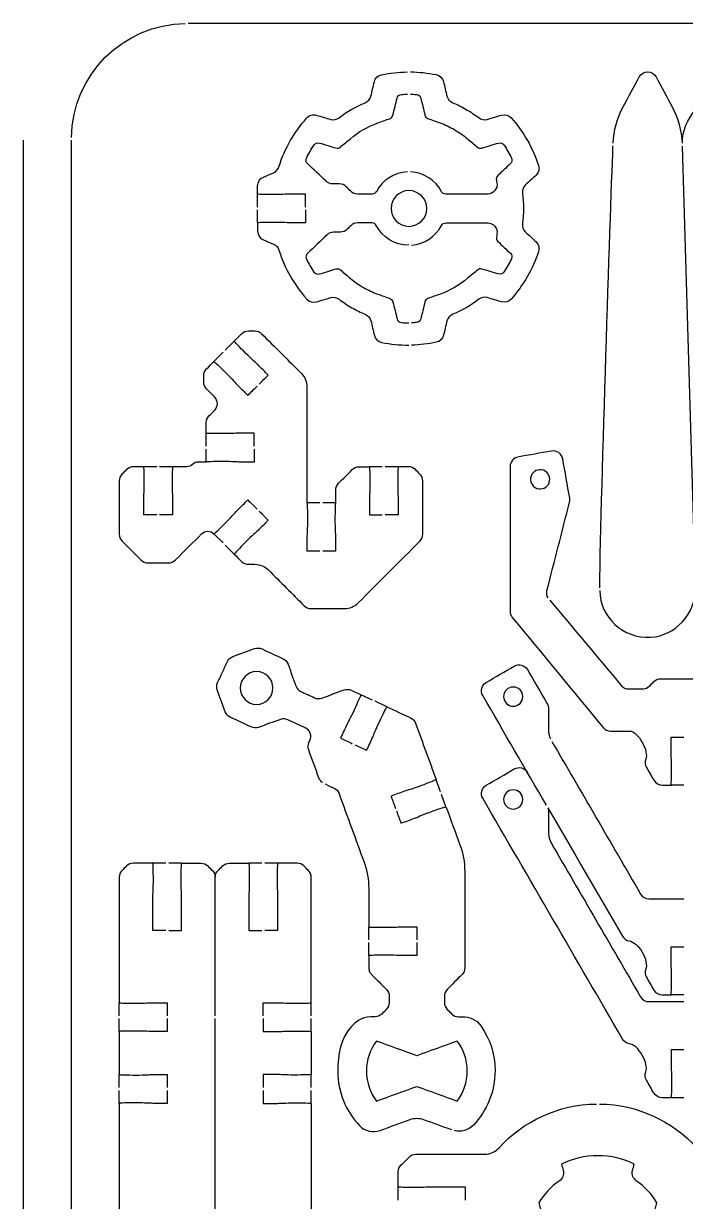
# Model space of a CAD drawing. Extents: x 0 to 410, y 0 to 455.
# Drawn here: x 270 to 339, y 102.3 to 225 of the extents above; entities that cross this region are included whole.
import ezdxf

# ---------------------------------------------------------------- set-up
doc = ezdxf.new("R2010")
doc.units = 0
doc.header["$MEASUREMENT"] = 0
doc.layers.add('DEFAULT', color=18, linetype='CONTINUOUS')

msp = doc.modelspace()

# ---------------------------------------------------------------- linework, layer by layer
at = {"layer": 'DEFAULT', "color": 1}
for points in [[(392.9, 225), (287.2, 225)], [(270.05, 17.15), (270.05, 212.85)], [(275.05, 17.15), (275.05, 212.85)], [(340.05, 166.45), (338.67, 212.24)], [(294.43, 205.89), (294.43, 207.24)], [(294.43, 204.24), (294.43, 205.59)], [(292, 191.93), (291.04, 190.97)], [(290.83, 190.76), (289.88, 189.81), (289.88, 189.81)], [(289.07, 180.99), (289.07, 182.34)], [(289.07, 179.34), (289.07, 180.68)], [(283.92, 178.84), (282.57, 178.84)], [(285.57, 178.84), (284.22, 178.84)], [(307.42, 178.84), (306.07, 178.84)], [(309.07, 178.84), (307.72, 178.84)], [(300.92, 175.07), (299.57, 175.07)], [(302.57, 175.07), (301.22, 175.07)], [(290.83, 170.91), (289.88, 171.86)], [(292, 169.74), (291.05, 170.69)], [(306.4, 154.53), (305.18, 155.1)], [(307.9, 153.84), (306.68, 154.41)], [(313.49, 144.98), (313.03, 146.25)], [(338.84, 145.69), (337.49, 145.69)], [(314.05, 143.43), (313.59, 144.7)], [(284.87, 137.55), (283.52, 137.55)], [(286.51, 137.55), (285.17, 137.55)], [(294.87, 137.55), (293.51, 137.55)], [(296.52, 137.55), (295.17, 137.55)], [(306, 129.58), (306, 130.92)], [(306, 127.93), (306, 129.28)], [(280.01, 121.67), (280.01, 123.02)], [(300.02, 121.67), (300.02, 123.02)], [(338.84, 123.84), (337.49, 123.84)], [(280.01, 120.02), (280.01, 121.37)], [(300.02, 120.02), (300.02, 121.37)], [(280.01, 114.19), (280.01, 115.54)], [(300.02, 114.19), (300.02, 115.54)], [(280.01, 112.54), (280.01, 113.89)], [(300.02, 112.54), (300.02, 113.89)], [(338.84, 113.13), (337.49, 113.13)], [(309.08, 102.47), (309.08, 103.82)]]:
    msp.add_lwpolyline(points, dxfattribs=at)
for points in [[(275.05, 213.15), (275.13, 219.66), (280.39, 224.92), (286.9, 225)], [(330.06, 166.24), (330.22, 177.26), (331.16, 204.29), (331.44, 212.25)]]:
    msp.add_open_spline(points, degree=3, dxfattribs=at)
for points, knots in [([(299.43, 205.89), (299.43, 206.34), (299.43, 206.79), (299.43, 207.24), (298.93, 207.24), (298.43, 207.24), (297.93, 207.24), (297.64, 207.24), (297.14, 207.19), (296.18, 207.19), (295.21, 207.19), (294.43, 207.21), (294.43, 207.24), (294.43, 207.52), (294.43, 207.81), (294.43, 208.09), (294.43, 208.49), (294.66, 208.85), (295.03, 209.01), (295.39, 209.16), (295.74, 209.31), (296.09, 209.47), (296.36, 209.58), (296.56, 209.81), (296.65, 210.09), (296.95, 211.03), (297.36, 211.96), (297.87, 212.85), (298.35, 213.68), (298.91, 214.45), (299.53, 215.15), (299.79, 215.45), (300.19, 215.57), (300.57, 215.46), (301.06, 215.31), (301.55, 215.16), (302.04, 215.02), (302.34, 214.93), (302.67, 215), (302.92, 215.19), (303.76, 215.84), (304.67, 216.36), (305.64, 216.76), (305.93, 216.88), (306.15, 217.13), (306.23, 217.44), (306.35, 217.94), (306.47, 218.44), (306.59, 218.94), (306.67, 219.32), (306.97, 219.6), (307.35, 219.67), (308.23, 219.85), (309.14, 219.95), (310.04, 219.96)], [0, 0, 0, 0, 3.83, 3.83, 3.83, 8.08, 8.08, 8.08, 9.08, 9.08, 9.08, 10.08, 10.08, 10.08, 12.5, 12.5, 12.5, 13.5, 13.5, 13.5, 16.778735, 16.778735, 16.778735, 17.778735, 17.778735, 17.778735, 18.778735, 18.778735, 18.778735, 19.778735, 19.778735, 19.778735, 20.778735, 20.778735, 20.778735, 25.11961, 25.11961, 25.11961, 26.11961, 26.11961, 26.11961, 27.11961, 27.11961, 27.11961, 28.11961, 28.11961, 28.11961, 32.487974, 32.487974, 32.487974, 33.487974, 33.487974, 33.487974, 34.487974, 34.487974, 34.487974, 34.487974]), ([(310.34, 219.96), (311.23, 219.96), (312.13, 219.86), (313.03, 219.68), (313.4, 219.6), (313.7, 219.32), (313.79, 218.95), (313.91, 218.45), (314.03, 217.94), (314.15, 217.44), (314.22, 217.13), (314.45, 216.88), (314.75, 216.76), (315.22, 216.56), (315.7, 216.33), (316.16, 216.06), (316.61, 215.8), (317.05, 215.51), (317.46, 215.2), (317.71, 215), (318.04, 214.93), (318.35, 215.02), (318.84, 215.17), (319.34, 215.32), (319.83, 215.47), (320.2, 215.58), (320.6, 215.46), (320.85, 215.17), (322.13, 213.72), (323.09, 212.04), (323.68, 210.25), (323.81, 209.89), (323.71, 209.48), (323.43, 209.22), (323.06, 208.87), (322.68, 208.51), (322.31, 208.16), (322.08, 207.94), (321.97, 207.62), (322.02, 207.3), (322.16, 206.27), (322.16, 205.21), (322.02, 204.17), (321.98, 203.85), (322.08, 203.53), (322.31, 203.31), (322.69, 202.96), (323.06, 202.61), (323.43, 202.25), (323.71, 201.99), (323.81, 201.59), (323.68, 201.23), (323.39, 200.34), (323, 199.46), (322.51, 198.63), (322.02, 197.79), (321.47, 197.01), (320.84, 196.31), (320.59, 196.02), (320.2, 195.9), (319.83, 196.01), (319.34, 196.16), (318.84, 196.31), (318.35, 196.46), (318.04, 196.55), (317.72, 196.48), (317.46, 196.28), (316.63, 195.64), (315.71, 195.11), (314.75, 194.72), (314.45, 194.6), (314.23, 194.35), (314.15, 194.04), (314.03, 193.54), (313.91, 193.03), (313.79, 192.53), (313.7, 192.16), (313.4, 191.88), (313.03, 191.8), (312.19, 191.63), (311.33, 191.53), (310.47, 191.51)], [0, 0, 0, 0, 1, 1, 1, 2, 2, 2, 6.387824, 6.387824, 6.387824, 7.387824, 7.387824, 7.387824, 8.387824, 8.387824, 8.387824, 9.387824, 9.387824, 9.387824, 10.387824, 10.387824, 10.387824, 14.78521, 14.78521, 14.78521, 15.78521, 15.78521, 15.78521, 16.78521, 16.78521, 16.78521, 17.78521, 17.78521, 17.78521, 22.171119, 22.171119, 22.171119, 23.171119, 23.171119, 23.171119, 24.171119, 24.171119, 24.171119, 25.171119, 25.171119, 25.171119, 29.54976, 29.54976, 29.54976, 30.54976, 30.54976, 30.54976, 31.54976, 31.54976, 31.54976, 32.54976, 32.54976, 32.54976, 33.54976, 33.54976, 33.54976, 37.944268, 37.944268, 37.944268, 38.944268, 38.944268, 38.944268, 39.944268, 39.944268, 39.944268, 40.944268, 40.944268, 40.944268, 45.35386, 45.35386, 45.35386, 46.35386, 46.35386, 46.35386, 47.35386, 47.35386, 47.35386, 47.35386]), ([(331.45, 212.55), (331.52, 213.87), (331.88, 215.15), (332.5, 216.32), (333.06, 217.36), (333.62, 218.4), (334.17, 219.44), (334.55, 220.14), (335.56, 220.14), (335.94, 219.44), (336.49, 218.4), (337.05, 217.36), (337.6, 216.32), (338.23, 215.15), (338.59, 213.87), (338.66, 212.54)], [0, 0, 0, 0, 1, 1, 1, 11.017075, 11.017075, 11.017075, 12.017075, 12.017075, 12.017075, 22.034151, 22.034151, 22.034151, 23.034151, 23.034151, 23.034151, 23.034151]), ([(310.04, 209.55), (308.62, 209.5), (307.41, 208.68), (306.8, 207.49), (306.71, 207.34), (306.54, 207.24), (306.36, 207.24), (305.85, 207.24), (305.35, 207.24), (304.84, 207.24), (304.57, 207.24), (304.32, 207.35), (304.13, 207.53), (303.98, 207.69), (303.82, 207.85), (303.66, 208.01), (303.47, 208.19), (303.22, 208.3), (302.95, 208.3), (302.72, 208.3), (302.48, 208.3), (302.25, 208.3), (301.99, 208.3), (301.74, 208.4), (301.56, 208.57), (300.91, 209.19), (300.27, 209.8), (299.62, 210.41), (299.47, 210.56), (299.42, 210.8), (299.52, 210.99), (299.63, 211.23), (299.76, 211.46), (299.89, 211.69), (300.02, 211.92), (300.16, 212.14), (300.31, 212.36), (300.43, 212.54), (300.65, 212.62), (300.87, 212.56), (301.44, 212.38), (302.01, 212.21), (302.59, 212.04), (302.75, 211.99), (302.93, 212.03), (303.05, 212.14), (303.4, 212.43), (303.75, 212.72), (304.09, 213.01), (304.94, 213.72), (305.9, 214.27), (306.94, 214.65), (307.37, 214.81), (307.79, 214.96), (308.22, 215.11), (308.38, 215.17), (308.49, 215.3), (308.53, 215.47), (308.67, 216.06), (308.81, 216.64), (308.95, 217.23), (309, 217.44), (309.18, 217.59), (309.4, 217.61), (309.61, 217.63), (309.83, 217.64), (310.04, 217.64)], [0, 0, 0, 0, 1, 1, 1, 2, 2, 2, 6.31, 6.31, 6.31, 7.31, 7.31, 7.31, 9.205046, 9.205046, 9.205046, 10.205046, 10.205046, 10.205046, 12.195046, 12.195046, 12.195046, 13.195046, 13.195046, 13.195046, 20.770936, 20.770936, 20.770936, 21.770936, 21.770936, 21.770936, 22.770936, 22.770936, 22.770936, 23.770936, 23.770936, 23.770936, 24.770936, 24.770936, 24.770936, 29.864657, 29.864657, 29.864657, 30.864657, 30.864657, 30.864657, 34.704514, 34.704514, 34.704514, 35.704514, 35.704514, 35.704514, 39.554254, 39.554254, 39.554254, 40.554254, 40.554254, 40.554254, 45.674459, 45.674459, 45.674459, 46.674459, 46.674459, 46.674459, 47.674459, 47.674459, 47.674459, 47.674459]), ([(310.34, 217.64), (310.56, 217.64), (310.77, 217.63), (310.98, 217.62), (311.2, 217.6), (311.38, 217.44), (311.43, 217.23), (311.57, 216.64), (311.71, 216.05), (311.85, 215.47), (311.89, 215.3), (312.01, 215.17), (312.17, 215.11), (312.59, 214.96), (313.02, 214.8), (313.45, 214.65), (313.95, 214.47), (314.45, 214.24), (314.94, 213.95), (315.42, 213.67), (315.87, 213.36), (316.28, 213.01), (316.63, 212.72), (316.97, 212.43), (317.32, 212.13), (317.45, 212.02), (317.62, 211.99), (317.79, 212.03), (318.37, 212.21), (318.95, 212.38), (319.53, 212.56), (319.74, 212.62), (319.96, 212.54), (320.09, 212.36), (320.38, 211.92), (320.64, 211.46), (320.88, 210.99), (320.97, 210.79), (320.92, 210.56), (320.77, 210.41), (320.33, 209.99), (319.89, 209.58), (319.45, 209.17), (319.33, 209.05), (319.27, 208.88), (319.3, 208.71), (319.32, 208.62), (319.33, 208.52), (319.35, 208.42), (319.46, 207.8), (318.99, 207.24), (318.37, 207.24), (316.92, 207.24), (315.47, 207.24), (314.02, 207.24), (313.84, 207.24), (313.67, 207.34), (313.59, 207.49), (312.97, 208.68), (311.75, 209.5), (310.34, 209.55)], [0, 0, 0, 0, 1, 1, 1, 2, 2, 2, 7.127621, 7.127621, 7.127621, 8.127621, 8.127621, 8.127621, 11.986766, 11.986766, 11.986766, 12.986766, 12.986766, 12.986766, 13.986766, 13.986766, 13.986766, 17.853613, 17.853613, 17.853613, 18.853613, 18.853613, 18.853613, 24.01055, 24.01055, 24.01055, 25.01055, 25.01055, 25.01055, 26.01055, 26.01055, 26.01055, 27.01055, 27.01055, 27.01055, 32.146501, 32.146501, 32.146501, 33.146501, 33.146501, 33.146501, 33.999789, 33.999789, 33.999789, 34.999789, 34.999789, 34.999789, 47.319789, 47.319789, 47.319789, 48.319789, 48.319789, 48.319789, 49.319789, 49.319789, 49.319789, 49.319789]), ([(338.67, 212.54), (338.7, 215.18), (340.72, 217.44), (343.37, 217.59), (346.21, 217.76), (348.61, 215.54), (348.65, 212.75)], [0, 0, 0, 0, 1, 1, 1, 2, 2, 2, 2]), ([(308.33, 205.74), (308.33, 206.77), (309.16, 207.6), (310.19, 207.6), (311.22, 207.6), (312.06, 206.77), (312.06, 205.74), (312.06, 204.71), (311.22, 203.88), (310.19, 203.88), (309.16, 203.88), (308.33, 204.71), (308.33, 205.74)], [1, 1, 1, 1, 2, 2, 2, 3, 3, 3, 4, 4, 4, 5, 5, 5, 5]), ([(299.43, 205.59), (299.43, 205.14), (299.43, 204.69), (299.43, 204.24), (298.93, 204.24), (298.43, 204.24), (297.93, 204.24), (297.64, 204.24), (297.14, 204.29), (296.18, 204.29), (295.21, 204.29), (294.43, 204.27), (294.43, 204.24), (294.43, 203.96), (294.43, 203.67), (294.43, 203.39), (294.43, 202.99), (294.66, 202.63), (295.03, 202.47), (295.37, 202.33), (295.78, 202.15), (296.09, 202.02), (296.36, 201.91), (296.56, 201.68), (296.65, 201.4), (297.24, 199.54), (298.21, 197.81), (299.54, 196.31), (299.79, 196.03), (300.18, 195.91), (300.55, 196.01), (301.05, 196.16), (301.54, 196.31), (302.04, 196.46), (302.34, 196.55), (302.67, 196.48), (302.92, 196.28), (303.34, 195.97), (303.77, 195.68), (304.23, 195.41), (304.69, 195.15), (305.16, 194.91), (305.64, 194.72), (305.93, 194.6), (306.15, 194.35), (306.23, 194.04), (306.35, 193.53), (306.47, 193.03), (306.59, 192.52), (306.67, 192.15), (306.98, 191.87), (307.35, 191.79), (308.29, 191.6), (309.23, 191.51), (310.17, 191.51)], [0, 0, 0, 0, 3.82, 3.82, 3.82, 8.07, 8.07, 8.07, 9.07, 9.07, 9.07, 10.07, 10.07, 10.07, 12.47, 12.47, 12.47, 13.47, 13.47, 13.47, 14.47, 14.47, 14.47, 15.47, 15.47, 15.47, 16.47, 16.47, 16.47, 17.47, 17.47, 17.47, 21.864508, 21.864508, 21.864508, 22.864508, 22.864508, 22.864508, 23.864508, 23.864508, 23.864508, 24.864508, 24.864508, 24.864508, 25.864508, 25.864508, 25.864508, 30.271797, 30.271797, 30.271797, 31.271797, 31.271797, 31.271797, 32.271797, 32.271797, 32.271797, 32.271797]), ([(310.17, 201.91), (308.7, 201.92), (307.43, 202.76), (306.79, 203.98), (306.71, 204.14), (306.54, 204.24), (306.36, 204.24), (305.85, 204.24), (305.34, 204.24), (304.84, 204.24), (304.57, 204.24), (304.32, 204.13), (304.13, 203.94), (304.01, 203.82), (303.88, 203.7), (303.76, 203.57), (303.57, 203.38), (303.32, 203.28), (303.05, 203.28), (302.82, 203.28), (302.58, 203.28), (302.35, 203.27), (302.09, 203.27), (301.84, 203.18), (301.66, 203), (300.98, 202.36), (300.3, 201.71), (299.62, 201.06), (299.46, 200.91), (299.42, 200.68), (299.51, 200.48), (299.74, 200.01), (300.01, 199.55), (300.3, 199.12), (300.42, 198.94), (300.65, 198.86), (300.86, 198.92), (301.44, 199.09), (302.02, 199.26), (302.6, 199.44), (302.76, 199.49), (302.93, 199.45), (303.06, 199.34), (303.41, 199.05), (303.75, 198.75), (304.1, 198.46), (304.5, 198.12), (304.95, 197.81), (305.45, 197.52), (305.95, 197.23), (306.45, 197), (306.93, 196.83), (307.36, 196.67), (307.79, 196.52), (308.21, 196.37), (308.37, 196.31), (308.49, 196.18), (308.53, 196.01), (308.67, 195.42), (308.81, 194.84), (308.95, 194.25), (309, 194.03), (309.19, 193.87), (309.4, 193.86), (309.66, 193.84), (309.91, 193.83), (310.17, 193.83)], [0, 0, 0, 0, 1, 1, 1, 2, 2, 2, 6.3, 6.3, 6.3, 7.3, 7.3, 7.3, 8.806154, 8.806154, 8.806154, 9.806154, 9.806154, 9.806154, 11.806179, 11.806179, 11.806179, 12.806179, 12.806179, 12.806179, 20.7848, 20.7848, 20.7848, 21.7848, 21.7848, 21.7848, 22.7848, 22.7848, 22.7848, 23.7848, 23.7848, 23.7848, 28.916857, 28.916857, 28.916857, 29.916857, 29.916857, 29.916857, 33.783703, 33.783703, 33.783703, 34.783703, 34.783703, 34.783703, 35.783703, 35.783703, 35.783703, 39.648881, 39.648881, 39.648881, 40.648881, 40.648881, 40.648881, 45.78854, 45.78854, 45.78854, 46.78854, 46.78854, 46.78854, 47.78854, 47.78854, 47.78854, 47.78854]), ([(310.47, 201.92), (311.83, 202.02), (312.99, 202.83), (313.59, 203.98), (313.67, 204.14), (313.85, 204.24), (314.03, 204.24), (315.48, 204.24), (316.92, 204.24), (318.37, 204.24), (319, 204.24), (319.47, 203.68), (319.36, 203.06), (319.34, 202.95), (319.32, 202.84), (319.31, 202.76), (319.28, 202.59), (319.33, 202.42), (319.45, 202.31), (319.89, 201.89), (320.33, 201.48), (320.77, 201.07), (320.92, 200.92), (320.97, 200.68), (320.87, 200.49), (320.76, 200.25), (320.63, 200.02), (320.5, 199.79), (320.36, 199.56), (320.23, 199.33), (320.08, 199.11), (319.96, 198.93), (319.73, 198.85), (319.52, 198.92), (318.95, 199.09), (318.37, 199.26), (317.8, 199.43), (317.64, 199.48), (317.46, 199.44), (317.33, 199.33), (316.99, 199.05), (316.65, 198.76), (316.3, 198.47), (315.45, 197.76), (314.48, 197.2), (313.43, 196.82), (313.01, 196.67), (312.59, 196.52), (312.17, 196.36), (312.01, 196.31), (311.89, 196.17), (311.85, 196.01), (311.71, 195.42), (311.57, 194.84), (311.43, 194.25), (311.38, 194.04), (311.2, 193.88), (310.98, 193.86), (310.81, 193.85), (310.64, 193.84), (310.47, 193.84)], [0, 0, 0, 0, 1, 1, 1, 2, 2, 2, 14.33, 14.33, 14.33, 15.33, 15.33, 15.33, 16.33, 16.33, 16.33, 17.33, 17.33, 17.33, 22.451406, 22.451406, 22.451406, 23.451406, 23.451406, 23.451406, 24.451406, 24.451406, 24.451406, 25.451406, 25.451406, 25.451406, 26.451406, 26.451406, 26.451406, 31.551857, 31.551857, 31.551857, 32.551857, 32.551857, 32.551857, 36.371203, 36.371203, 36.371203, 37.371203, 37.371203, 37.371203, 41.18933, 41.18933, 41.18933, 42.18933, 42.18933, 42.18933, 47.326684, 47.326684, 47.326684, 48.326684, 48.326684, 48.326684, 49.326684, 49.326684, 49.326684, 49.326684]), ([(294.58, 187.44), (294.9, 187.76), (295.22, 188.07), (295.53, 188.39), (295.18, 188.75), (294.83, 189.1), (294.47, 189.45), (294.27, 189.66), (293.88, 189.97), (293.2, 190.65), (292.53, 191.33), (292, 191.89), (292, 191.93), (292.25, 192.18), (292.51, 192.44), (292.76, 192.69), (292.95, 192.88), (293.21, 192.99), (293.47, 192.99), (293.69, 192.99), (293.92, 192.99), (294.14, 192.99), (294.41, 192.99), (294.66, 192.88), (294.85, 192.69), (296.23, 191.31), (297.61, 189.94), (298.99, 188.56), (299.36, 188.18), (299.57, 187.68), (299.57, 187.14), (299.57, 183.12), (299.57, 179.1), (299.57, 175.07), (299.6, 175.07), (299.62, 174.29), (299.62, 173.32), (299.62, 172.36), (299.57, 171.86), (299.57, 171.57), (299.57, 171.07), (299.57, 170.57), (299.57, 170.07), (300.02, 170.07), (300.47, 170.07), (300.92, 170.07)], [0, 0, 0, 0, 3.832519, 3.832519, 3.832519, 8.082236, 8.082236, 8.082236, 9.082236, 9.082236, 9.082236, 10.082236, 10.082236, 10.082236, 13.15108, 13.15108, 13.15108, 14.15108, 14.15108, 14.15108, 16.06108, 16.06108, 16.06108, 17.06108, 17.06108, 17.06108, 33.635663, 33.635663, 33.635663, 34.635663, 34.635663, 34.635663, 68.855663, 68.855663, 68.855663, 69.855663, 69.855663, 69.855663, 70.855663, 70.855663, 70.855663, 75.105663, 75.105663, 75.105663, 78.925663, 78.925663, 78.925663, 78.925663]), ([(294.07, 180.99), (294.07, 181.44), (294.07, 181.89), (294.07, 182.34), (293.57, 182.34), (293.07, 182.34), (292.57, 182.34), (292.29, 182.34), (291.79, 182.29), (290.82, 182.29), (289.86, 182.29), (289.07, 182.31), (289.07, 182.34), (289.07, 182.7), (289.07, 183.06), (289.07, 183.42), (289.07, 183.69), (289.18, 183.94), (289.36, 184.13), (289.56, 184.32), (289.75, 184.51), (289.95, 184.71), (290.33, 185.09), (290.33, 185.73), (289.95, 186.12), (289.67, 186.4), (289.39, 186.67), (289.11, 186.95), (288.92, 187.14), (288.82, 187.39), (288.82, 187.66), (288.82, 187.88), (288.82, 188.11), (288.82, 188.33), (288.82, 188.6), (288.92, 188.85), (289.11, 189.04), (289.36, 189.29), (289.62, 189.55), (289.88, 189.81), (289.91, 189.81), (290.48, 189.28), (291.15, 188.6), (291.83, 187.92), (292.15, 187.53), (292.35, 187.33), (292.71, 186.98), (293.06, 186.63), (293.41, 186.27), (293.73, 186.59), (294.05, 186.91), (294.37, 187.23)], [0, 0, 0, 0, 3.82, 3.82, 3.82, 8.07, 8.07, 8.07, 9.07, 9.07, 9.07, 10.07, 10.07, 10.07, 13.15, 13.15, 13.15, 14.15, 14.15, 14.15, 16.476392, 16.476392, 16.476392, 17.476392, 17.476392, 17.476392, 20.835157, 20.835157, 20.835157, 21.835157, 21.835157, 21.835157, 23.745157, 23.745157, 23.745157, 24.745157, 24.745157, 24.745157, 27.835221, 27.835221, 27.835221, 28.835221, 28.835221, 28.835221, 29.835221, 29.835221, 29.835221, 34.084939, 34.084939, 34.084939, 37.903316, 37.903316, 37.903316, 37.903316]), ([(294.07, 180.68), (294.07, 180.23), (294.07, 179.78), (294.07, 179.33), (293.57, 179.33), (293.07, 179.33), (292.57, 179.33), (292.29, 179.33), (291.79, 179.38), (290.82, 179.38), (289.86, 179.38), (289.07, 179.36), (289.07, 179.33), (288.8, 179.33), (288.52, 179.33), (288.24, 179.33), (288.01, 179.33), (287.8, 179.25), (287.64, 179.09), (287.48, 178.93), (287.26, 178.84), (287.04, 178.84), (286.55, 178.84), (286.06, 178.84), (285.57, 178.84), (285.55, 178.84), (285.53, 178.05), (285.53, 177.09), (285.53, 176.12), (285.57, 175.62), (285.57, 175.34), (285.57, 174.84), (285.57, 174.33), (285.57, 173.83), (285.12, 173.83), (284.67, 173.83), (284.22, 173.83)], [0, 0, 0, 0, 3.83, 3.83, 3.83, 8.08, 8.08, 8.08, 9.08, 9.08, 9.08, 10.08, 10.08, 10.08, 12.45, 12.45, 12.45, 13.45, 13.45, 13.45, 14.45, 14.45, 14.45, 18.6, 18.6, 18.6, 19.6, 19.6, 19.6, 20.6, 20.6, 20.6, 24.86, 24.86, 24.86, 28.69, 28.69, 28.69, 28.69]), ([(324.69, 165.18), (324.54, 165.41), (324.5, 165.69), (324.57, 165.95), (325.35, 169.01), (326.14, 172.08), (326.92, 175.15), (326.96, 175.28), (326.96, 175.43), (326.94, 175.57), (326.7, 176.94), (326.45, 178.3), (326.21, 179.67), (326.11, 180.21), (325.59, 180.57), (325.05, 180.48), (323.88, 180.27), (322.72, 180.06), (321.55, 179.85), (321.08, 179.77), (320.73, 179.35), (320.73, 178.87), (320.73, 173.83), (320.73, 168.8), (320.73, 163.76), (320.73, 163.53), (320.81, 163.31), (320.96, 163.13), (324.12, 159.31), (327.27, 155.49), (330.43, 151.68), (330.62, 151.45), (330.9, 151.31), (331.19, 151.31), (331.84, 151.31), (332.49, 151.31), (333.15, 151.31), (333.66, 151.31), (334.12, 150.8), (334.5, 150.13), (334.89, 149.47), (335.01, 148.79), (334.86, 148.38), (334.75, 148.1), (334.77, 147.79), (334.93, 147.53), (335.19, 147.08), (335.44, 146.64), (335.7, 146.19), (335.88, 145.88), (336.21, 145.69), (336.57, 145.69), (336.88, 145.69), (337.19, 145.69), (337.49, 145.69), (337.52, 145.69), (337.54, 146.48), (337.54, 147.44), (337.54, 148.41), (337.49, 148.91), (337.49, 149.19), (337.49, 149.69), (337.49, 150.19), (337.49, 150.69), (337.94, 150.69), (338.39, 150.69), (338.84, 150.69)], [0, 0, 0, 0, 1, 1, 1, 27.909734, 27.909734, 27.909734, 28.909734, 28.909734, 28.909734, 40.71267, 40.71267, 40.71267, 41.71267, 41.71267, 41.71267, 51.779497, 51.779497, 51.779497, 52.779497, 52.779497, 52.779497, 95.589497, 95.589497, 95.589497, 96.589497, 96.589497, 96.589497, 138.710155, 138.710155, 138.710155, 139.710155, 139.710155, 139.710155, 145.240155, 145.240155, 145.240155, 146.240155, 146.240155, 146.240155, 147.240155, 147.240155, 147.240155, 148.240155, 148.240155, 148.240155, 152.631054, 152.631054, 152.631054, 153.631054, 153.631054, 153.631054, 156.261054, 156.261054, 156.261054, 157.261054, 157.261054, 157.261054, 158.261054, 158.261054, 158.261054, 162.511054, 162.511054, 162.511054, 166.331054, 166.331054, 166.331054, 166.331054]), ([(283.92, 173.83), (283.47, 173.83), (283.02, 173.83), (282.57, 173.83), (282.57, 174.33), (282.57, 174.84), (282.57, 175.34), (282.57, 175.62), (282.62, 176.12), (282.62, 177.09), (282.62, 178.05), (282.6, 178.84), (282.57, 178.84), (282.21, 178.84), (281.85, 178.84), (281.49, 178.84), (281.22, 178.84), (280.97, 178.73), (280.78, 178.54), (280.62, 178.38), (280.46, 178.22), (280.3, 178.06), (280.12, 177.88), (280.02, 177.63), (280.02, 177.36), (280.02, 175.51), (280.02, 173.66), (280.02, 171.81), (280.02, 171.54), (280.12, 171.29), (280.31, 171.1), (280.97, 170.44), (281.63, 169.79), (282.28, 169.13), (282.47, 168.94), (282.72, 168.83), (282.99, 168.83), (283.71, 168.83), (284.44, 168.83), (285.16, 168.83), (285.42, 168.83), (285.68, 168.94), (285.87, 169.13), (286.78, 170.04), (287.69, 170.95), (288.6, 171.86), (288.95, 172.21), (289.53, 172.21), (289.88, 171.86), (289.92, 171.86), (290.48, 172.39), (291.15, 173.06), (291.83, 173.75), (292.15, 174.13), (292.35, 174.33), (292.71, 174.69), (293.06, 175.04), (293.41, 175.39), (293.73, 175.07), (294.05, 174.76), (294.37, 174.44)], [0, 0, 0, 0, 3.83, 3.83, 3.83, 8.09, 8.09, 8.09, 9.09, 9.09, 9.09, 10.09, 10.09, 10.09, 13.16, 13.16, 13.16, 14.16, 14.16, 14.16, 16.076272, 16.076272, 16.076272, 17.076272, 17.076272, 17.076272, 32.806272, 32.806272, 32.806272, 33.806272, 33.806272, 33.806272, 41.725868, 41.725868, 41.725868, 42.725868, 42.725868, 42.725868, 48.875868, 48.875868, 48.875868, 49.875868, 49.875868, 49.875868, 60.828955, 60.828955, 60.828955, 61.828955, 61.828955, 61.828955, 62.828955, 62.828955, 62.828955, 63.828955, 63.828955, 63.828955, 68.078672, 68.078672, 68.078672, 71.911191, 71.911191, 71.911191, 71.911191]), ([(294.58, 174.23), (294.9, 173.91), (295.22, 173.59), (295.53, 173.27), (295.18, 172.92), (294.83, 172.56), (294.47, 172.21), (294.27, 172.01), (293.88, 171.69), (293.2, 171.01), (292.53, 170.34), (292, 169.77), (292, 169.74), (292.25, 169.48), (292.51, 169.23), (292.76, 168.97), (292.95, 168.78), (293.21, 168.68), (293.47, 168.68), (293.7, 168.68), (293.92, 168.68), (294.14, 168.68), (294.67, 168.68), (295.18, 168.46), (295.56, 168.09), (296.8, 166.85), (298.04, 165.61), (299.28, 164.37), (299.47, 164.18), (299.72, 164.07), (299.99, 164.07), (301.15, 164.07), (302.32, 164.07), (303.48, 164.07), (304.01, 164.07), (304.52, 164.28), (304.9, 164.66), (307.05, 166.81), (309.19, 168.95), (311.34, 171.1), (311.53, 171.29), (311.63, 171.54), (311.63, 171.81), (311.63, 173.66), (311.63, 175.51), (311.63, 177.36), (311.63, 177.63), (311.53, 177.88), (311.34, 178.07), (311.18, 178.23), (311.02, 178.38), (310.87, 178.54), (310.68, 178.73), (310.42, 178.84), (310.16, 178.84), (309.8, 178.84), (309.43, 178.84), (309.07, 178.84), (309.05, 178.84), (309.02, 178.05), (309.02, 177.09), (309.02, 176.12), (309.07, 175.62), (309.07, 175.34), (309.07, 174.84), (309.07, 174.33), (309.07, 173.83), (308.62, 173.83), (308.17, 173.83), (307.72, 173.83)], [0, 0, 0, 0, 3.818377, 3.818377, 3.818377, 8.075159, 8.075159, 8.075159, 9.075159, 9.075159, 9.075159, 10.075159, 10.075159, 10.075159, 13.151082, 13.151082, 13.151082, 14.151082, 14.151082, 14.151082, 16.041082, 16.041082, 16.041082, 17.041082, 17.041082, 17.041082, 31.975177, 31.975177, 31.975177, 32.975177, 32.975177, 32.975177, 42.885177, 42.885177, 42.885177, 43.885177, 43.885177, 43.885177, 69.722859, 69.722859, 69.722859, 70.722859, 70.722859, 70.722859, 86.452859, 86.452859, 86.452859, 87.452859, 87.452859, 87.452859, 89.362047, 89.362047, 89.362047, 90.362047, 90.362047, 90.362047, 93.432047, 93.432047, 93.432047, 94.432047, 94.432047, 94.432047, 95.432047, 95.432047, 95.432047, 99.692047, 99.692047, 99.692047, 103.522047, 103.522047, 103.522047, 103.522047]), ([(301.22, 170.07), (301.67, 170.07), (302.12, 170.07), (302.57, 170.07), (302.57, 170.57), (302.57, 171.07), (302.57, 171.57), (302.57, 171.86), (302.52, 172.36), (302.52, 173.32), (302.52, 174.29), (302.55, 175.07), (302.57, 175.07), (302.57, 175.52), (302.57, 175.97), (302.57, 176.42), (302.57, 176.68), (302.68, 176.94), (302.86, 177.13), (303.34, 177.6), (303.81, 178.07), (304.28, 178.54), (304.47, 178.73), (304.72, 178.84), (304.99, 178.84), (305.35, 178.84), (305.71, 178.84), (306.07, 178.84), (306.1, 178.84), (306.12, 178.05), (306.12, 177.09), (306.12, 176.12), (306.07, 175.62), (306.07, 175.34), (306.07, 174.84), (306.07, 174.33), (306.07, 173.83), (306.52, 173.83), (306.97, 173.83), (307.42, 173.83)], [0, 0, 0, 0, 3.83, 3.83, 3.83, 8.08, 8.08, 8.08, 9.08, 9.08, 9.08, 10.08, 10.08, 10.08, 13.89, 13.89, 13.89, 14.89, 14.89, 14.89, 20.568072, 20.568072, 20.568072, 21.568072, 21.568072, 21.568072, 24.648072, 24.648072, 24.648072, 25.648072, 25.648072, 25.648072, 26.648072, 26.648072, 26.648072, 30.908072, 30.908072, 30.908072, 34.728072, 34.728072, 34.728072, 34.728072]), ([(323.51, 176.59), (322.99, 176.78), (322.73, 177.35), (322.92, 177.87), (323.1, 178.39), (323.68, 178.66), (324.2, 178.47), (324.72, 178.28), (324.98, 177.71), (324.8, 177.19), (324.61, 176.67), (324.03, 176.4), (323.51, 176.59)], [1, 1, 1, 1, 2, 2, 2, 3, 3, 3, 4, 4, 4, 5, 5, 5, 5]), ([(330.06, 165.94), (330.1, 163.15), (332.5, 160.93), (335.35, 161.09), (337.99, 161.25), (340.01, 163.51), (340.05, 166.15)], [0, 0, 0, 0, 1, 1, 1, 2, 2, 2, 2]), ([(324.87, 164.94), (327.35, 161.98), (329.83, 159.02), (332.31, 156.06), (332.5, 155.83), (332.77, 155.7), (333.07, 155.7), (333.59, 155.7), (334.1, 155.7), (334.62, 155.7), (334.85, 155.72), (335.06, 155.82), (335.22, 155.99), (335.38, 156.14), (335.54, 156.3), (335.7, 156.46), (335.89, 156.65), (336.14, 156.76), (336.4, 156.76), (338.13, 156.76), (339.85, 156.76), (341.58, 156.76), (341.85, 156.76), (342.1, 156.65), (342.29, 156.46), (342.45, 156.3), (342.6, 156.15), (342.76, 155.99), (342.95, 155.8), (343.2, 155.69), (343.47, 155.69), (343.95, 155.69), (344.43, 155.69), (344.91, 155.69), (345.21, 155.69), (345.49, 155.83), (345.68, 156.05), (348.16, 159.02), (350.64, 161.98), (353.12, 164.94)], [0, 0, 0, 0, 32.846651, 32.846651, 32.846651, 33.846651, 33.846651, 33.846651, 38.226651, 38.226651, 38.226651, 39.226651, 39.226651, 39.226651, 41.13584, 41.13584, 41.13584, 42.13584, 42.13584, 42.13584, 56.80584, 56.80584, 56.80584, 57.80584, 57.80584, 57.80584, 59.679686, 59.679686, 59.679686, 60.679686, 60.679686, 60.679686, 64.769686, 64.769686, 64.769686, 65.769686, 65.769686, 65.769686, 98.616337, 98.616337, 98.616337, 98.616337]), ([(301.2, 145.94), (301.02, 146.06), (300.89, 146.23), (300.81, 146.43), (300.46, 147.41), (300.11, 148.38), (299.75, 149.35), (299.66, 149.6), (299.67, 149.88), (299.78, 150.12), (299.81, 150.19), (299.85, 150.25), (299.88, 150.32), (300.11, 150.82), (299.9, 151.42), (299.39, 151.65), (298.79, 151.93), (298.18, 152.22), (297.57, 152.5), (297.33, 152.61), (297.06, 152.62), (296.81, 152.53), (296.05, 152.26), (295.29, 151.98), (294.53, 151.7), (294.28, 151.61), (294, 151.62), (293.76, 151.74), (293.03, 152.08), (292.3, 152.42), (291.57, 152.76), (291.33, 152.87), (291.14, 153.07), (291.06, 153.32), (290.78, 154.08), (290.5, 154.84), (290.23, 155.6), (290.13, 155.84), (290.15, 156.12), (290.26, 156.36), (290.6, 157.09), (290.94, 157.83), (291.28, 158.56), (291.39, 158.8), (291.59, 158.98), (291.85, 159.08), (292.6, 159.35), (293.36, 159.63), (294.12, 159.91), (294.37, 159.99), (294.65, 159.98), (294.89, 159.87), (295.62, 159.53), (296.35, 159.19), (297.08, 158.85), (297.32, 158.73), (297.51, 158.53), (297.6, 158.28), (297.87, 157.52), (298.15, 156.77), (298.42, 156.01), (298.52, 155.76), (298.7, 155.56), (298.94, 155.44), (299.41, 155.22), (299.88, 155.01), (300.35, 154.79), (300.59, 154.67), (300.87, 154.66), (301.12, 154.75), (301.89, 155.03), (302.66, 155.32), (303.43, 155.6), (303.68, 155.69), (303.96, 155.67), (304.19, 155.56), (304.52, 155.41), (304.85, 155.26), (305.18, 155.1), (305.19, 155.07), (304.89, 154.36), (304.48, 153.5), (304.07, 152.62), (303.82, 152.19), (303.7, 151.94), (303.49, 151.48), (303.28, 151.03), (303.07, 150.57), (303.48, 150.38), (303.89, 150.19), (304.29, 150)], [0, 0, 0, 0, 1, 1, 1, 9.810136, 9.810136, 9.810136, 10.810136, 10.810136, 10.810136, 11.458981, 11.458981, 11.458981, 12.458981, 12.458981, 12.458981, 18.163103, 18.163103, 18.163103, 19.163103, 19.163103, 19.163103, 26.037264, 26.037264, 26.037264, 27.037264, 27.037264, 27.037264, 33.900092, 33.900092, 33.900092, 34.900092, 34.900092, 34.900092, 41.764857, 41.764857, 41.764857, 42.764857, 42.764857, 42.764857, 49.636749, 49.636749, 49.636749, 50.636749, 50.636749, 50.636749, 57.501514, 57.501514, 57.501514, 58.501514, 58.501514, 58.501514, 65.364341, 65.364341, 65.364341, 66.364341, 66.364341, 66.364341, 73.22569, 73.22569, 73.22569, 74.22569, 74.22569, 74.22569, 78.636993, 78.636993, 78.636993, 79.636993, 79.636993, 79.636993, 86.612845, 86.612845, 86.612845, 87.612845, 87.612845, 87.612845, 90.699914, 90.699914, 90.699914, 91.699914, 91.699914, 91.699914, 92.699914, 92.699914, 92.699914, 96.958975, 96.958975, 96.958975, 100.797569, 100.797569, 100.797569, 100.797569]), ([(324.52, 143.58), (322.31, 147.39), (320.09, 151.2), (317.88, 155.02), (317.6, 155.49), (317.76, 156.11), (318.24, 156.38), (319.22, 156.95), (320.19, 157.51), (321.16, 158.08), (321.64, 158.36), (322.25, 158.19), (322.53, 157.72), (323.22, 156.53), (323.91, 155.35), (324.59, 154.16), (324.69, 154.01), (324.73, 153.83), (324.73, 153.66), (324.73, 152.9), (324.73, 152.14), (324.73, 151.38), (324.73, 151.07), (324.8, 150.78), (324.93, 150.51)], [0, 0, 0, 0, 37.49167, 37.49167, 37.49167, 38.49167, 38.49167, 38.49167, 48.076042, 48.076042, 48.076042, 49.076042, 49.076042, 49.076042, 60.730608, 60.730608, 60.730608, 61.730608, 61.730608, 61.730608, 68.200608, 68.200608, 68.200608, 69.200608, 69.200608, 69.200608, 69.200608]), ([(296.03, 155.8), (296.03, 154.86), (295.27, 154.1), (294.32, 154.09), (293.38, 154.1), (292.62, 154.86), (292.62, 155.8), (292.62, 156.74), (293.38, 157.51), (294.32, 157.51), (295.27, 157.51), (296.03, 156.74), (296.03, 155.8)], [1, 1, 1, 1, 2, 2, 2, 3, 3, 3, 4, 4, 4, 5, 5, 5, 5]), ([(320.05, 154.91), (320.05, 155.46), (320.5, 155.9), (321.05, 155.9), (321.61, 155.9), (322.05, 155.46), (322.05, 154.91), (322.05, 154.35), (321.61, 153.9), (321.05, 153.9), (320.5, 153.9), (320.05, 154.35), (320.05, 154.91)], [1, 1, 1, 1, 2, 2, 2, 3, 3, 3, 4, 4, 4, 5, 5, 5, 5]), ([(304.57, 149.88), (304.97, 149.69), (305.38, 149.5), (305.78, 149.31), (306, 149.76), (306.21, 150.22), (306.42, 150.67), (306.54, 150.93), (306.7, 151.4), (307.11, 152.27), (307.51, 153.13), (307.86, 153.82), (307.9, 153.84), (308.72, 153.45), (309.54, 153.07), (310.37, 152.69), (310.61, 152.58), (310.8, 152.37), (310.88, 152.12), (311.6, 150.16), (312.31, 148.2), (313.03, 146.25), (313.03, 146.22), (312.3, 145.93), (311.4, 145.6), (310.49, 145.27), (310.01, 145.15), (309.74, 145.05), (309.27, 144.88), (308.8, 144.71), (308.33, 144.53), (308.48, 144.11), (308.64, 143.69), (308.79, 143.26)], [0, 0, 0, 0, 3.807177, 3.807177, 3.807177, 8.066238, 8.066238, 8.066238, 9.066238, 9.066238, 9.066238, 10.066238, 10.066238, 10.066238, 17.788129, 17.788129, 17.788129, 18.788129, 18.788129, 18.788129, 36.522897, 36.522897, 36.522897, 37.522897, 37.522897, 37.522897, 38.522897, 38.522897, 38.522897, 42.768201, 42.768201, 42.768201, 46.599141, 46.599141, 46.599141, 46.599141]), ([(325.08, 150.24), (328.16, 144.94), (331.24, 139.64), (334.32, 134.34), (334.5, 134.03), (334.82, 133.84), (335.18, 133.84), (336.4, 133.84), (337.62, 133.84), (338.84, 133.84)], [0, 0, 0, 0, 52.139241, 52.139241, 52.139241, 53.139241, 53.139241, 53.139241, 63.519241, 63.519241, 63.519241, 63.519241]), ([(338.84, 118.13), (338.39, 118.13), (337.94, 118.13), (337.49, 118.13), (337.49, 117.63), (337.49, 117.13), (337.49, 116.63), (337.49, 116.34), (337.54, 115.84), (337.54, 114.88), (337.54, 113.91), (337.52, 113.13), (337.49, 113.13), (337.19, 113.13), (336.88, 113.13), (336.57, 113.13), (336.21, 113.13), (335.88, 113.32), (335.7, 113.62), (335.44, 114.07), (335.19, 114.52), (334.93, 114.96), (334.77, 115.22), (334.75, 115.53), (334.86, 115.81), (335.01, 116.22), (334.89, 116.91), (334.5, 117.57), (334.12, 118.23), (333.58, 118.68), (333.15, 118.75), (332.85, 118.79), (332.59, 118.97), (332.44, 119.23), (327.59, 127.59), (322.73, 135.95), (317.88, 144.31), (317.6, 144.78), (317.76, 145.4), (318.24, 145.67), (319.22, 146.24), (320.19, 146.8), (321.16, 147.37), (321.64, 147.65), (322.25, 147.48), (322.53, 147.01)], [0, 0, 0, 0, 3.82, 3.82, 3.82, 8.07, 8.07, 8.07, 9.07, 9.07, 9.07, 10.07, 10.07, 10.07, 12.7, 12.7, 12.7, 13.7, 13.7, 13.7, 18.082248, 18.082248, 18.082248, 19.082248, 19.082248, 19.082248, 20.082248, 20.082248, 20.082248, 21.082248, 21.082248, 21.082248, 22.082248, 22.082248, 22.082248, 104.293271, 104.293271, 104.293271, 105.293271, 105.293271, 105.293271, 114.882666, 114.882666, 114.882666, 115.882666, 115.882666, 115.882666, 115.882666]), ([(301.47, 145.8), (301.77, 145.66), (302.08, 145.52), (302.39, 145.37), (302.63, 145.26), (302.82, 145.06), (302.91, 144.81), (303.78, 142.42), (304.65, 140.03), (305.52, 137.65), (305.83, 136.77), (306, 135.85), (306, 134.92), (306, 133.59), (306, 132.26), (306, 130.92), (306.01, 130.9), (306.8, 130.88), (307.75, 130.88), (308.72, 130.88), (309.22, 130.92), (309.5, 130.92), (310, 130.92), (310.5, 130.92), (311, 130.92), (311, 130.48), (311, 130.03), (311, 129.58)], [0, 0, 0, 0, 2.903412, 2.903412, 2.903412, 3.903412, 3.903412, 3.903412, 25.497304, 25.497304, 25.497304, 26.497304, 26.497304, 26.497304, 37.827309, 37.827309, 37.827309, 38.827309, 38.827309, 38.827309, 39.827309, 39.827309, 39.827309, 44.077309, 44.077309, 44.077309, 47.897309, 47.897309, 47.897309, 47.897309]), ([(320.05, 144.19), (320.05, 144.75), (320.5, 145.19), (321.05, 145.19), (321.61, 145.19), (322.05, 144.75), (322.05, 144.19), (322.05, 143.64), (321.61, 143.19), (321.05, 143.19), (320.5, 143.19), (320.05, 143.64), (320.05, 144.19)], [1, 1, 1, 1, 2, 2, 2, 3, 3, 3, 4, 4, 4, 5, 5, 5, 5]), ([(308.9, 142.99), (309.05, 142.56), (309.2, 142.14), (309.36, 141.72), (309.83, 141.89), (310.3, 142.06), (310.76, 142.23), (311.03, 142.33), (311.48, 142.55), (312.39, 142.88), (313.3, 143.21), (314.04, 143.46), (314.05, 143.43), (314.54, 142.1), (315.02, 140.78), (315.51, 139.45), (315.84, 138.57), (316, 137.64), (316, 136.7), (316, 133.36), (316, 130.01), (316.01, 126.66), (316.01, 126.4), (315.9, 126.14), (315.72, 125.95), (315.21, 125.44), (314.69, 124.92), (314.18, 124.41), (313.99, 124.23), (313.89, 123.97), (313.89, 123.71), (313.89, 123.48), (313.89, 123.26), (313.88, 123.03), (313.88, 122.77), (313.99, 122.51), (314.18, 122.32), (314.34, 122.16), (314.5, 122), (314.66, 121.84), (314.84, 121.66), (315.1, 121.55), (315.36, 121.55), (315.51, 121.55), (315.66, 121.55), (315.81, 121.55), (316.42, 121.55), (317.21, 121.33), (317.71, 120.58), (318.62, 119.25), (319.16, 117.67), (319.16, 115.95), (319.16, 113.75), (318.3, 111.75), (316.9, 110.27), (316.38, 109.73), (315.61, 109.51), (314.9, 109.71)], [0, 0, 0, 0, 3.83094, 3.83094, 3.83094, 8.079669, 8.079669, 8.079669, 9.079669, 9.079669, 9.079669, 10.079669, 10.079669, 10.079669, 22.091967, 22.091967, 22.091967, 23.091967, 23.091967, 23.091967, 51.561974, 51.561974, 51.561974, 52.561974, 52.561974, 52.561974, 58.73502, 58.73502, 58.73502, 59.73502, 59.73502, 59.73502, 61.655124, 61.655124, 61.655124, 62.655124, 62.655124, 62.655124, 64.564365, 64.564365, 64.564365, 65.564365, 65.564365, 65.564365, 66.834365, 66.834365, 66.834365, 67.834365, 67.834365, 67.834365, 68.834365, 68.834365, 68.834365, 69.834365, 69.834365, 69.834365, 70.834365, 70.834365, 70.834365, 70.834365]), ([(324.66, 143.31), (324.71, 143.2), (324.73, 143.07), (324.73, 142.95), (324.73, 142.19), (324.73, 141.43), (324.73, 140.67), (324.73, 140.32), (324.83, 139.97), (325, 139.66), (328.11, 134.32), (331.21, 128.97), (334.32, 123.63), (334.5, 123.32), (334.82, 123.13), (335.18, 123.13), (336.4, 123.13), (337.62, 123.13), (338.84, 123.13)], [0, 0, 0, 0, 1, 1, 1, 7.47, 7.47, 7.47, 8.47, 8.47, 8.47, 61.039683, 61.039683, 61.039683, 62.039683, 62.039683, 62.039683, 72.419683, 72.419683, 72.419683, 72.419683]), ([(324.67, 143.32), (327.26, 138.86), (329.85, 134.4), (332.44, 129.94), (332.59, 129.68), (332.85, 129.5), (333.15, 129.46), (333.58, 129.39), (334.12, 128.94), (334.5, 128.28), (334.89, 127.62), (335.01, 126.93), (334.86, 126.52), (334.75, 126.24), (334.77, 125.93), (334.93, 125.67), (335.19, 125.23), (335.44, 124.78), (335.7, 124.33), (335.88, 124.03), (336.21, 123.84), (336.57, 123.84), (336.88, 123.84), (337.19, 123.84), (337.49, 123.84), (337.52, 123.84), (337.54, 124.62), (337.54, 125.59), (337.54, 126.55), (337.49, 127.05), (337.49, 127.34), (337.49, 127.84), (337.49, 128.34), (337.49, 128.84), (337.94, 128.84), (338.39, 128.84), (338.84, 128.84)], [0, 0, 0, 0, 43.863491, 43.863491, 43.863491, 44.863491, 44.863491, 44.863491, 45.863491, 45.863491, 45.863491, 46.863491, 46.863491, 46.863491, 47.863491, 47.863491, 47.863491, 52.245739, 52.245739, 52.245739, 53.245739, 53.245739, 53.245739, 55.875739, 55.875739, 55.875739, 56.875739, 56.875739, 56.875739, 57.875739, 57.875739, 57.875739, 62.125739, 62.125739, 62.125739, 65.945739, 65.945739, 65.945739, 65.945739]), ([(284.87, 130.55), (284.42, 130.55), (283.97, 130.55), (283.52, 130.55), (283.52, 131.72), (283.52, 132.89), (283.52, 134.05), (283.52, 134.34), (283.57, 134.84), (283.57, 135.8), (283.57, 136.77), (283.54, 137.55), (283.52, 137.55), (282.84, 137.55), (282.16, 137.55), (281.49, 137.55), (281.22, 137.55), (280.97, 137.45), (280.78, 137.26), (280.62, 137.1), (280.46, 136.95), (280.31, 136.79), (280.12, 136.6), (280.01, 136.34), (280.01, 136.08), (280.01, 131.73), (280.01, 127.37), (280.01, 123.02), (280.08, 122.99), (280.84, 122.97), (281.76, 122.97), (282.73, 122.97), (283.22, 123.02), (283.51, 123.02), (284.01, 123.02), (284.51, 123.02), (285.01, 123.02), (285.01, 122.57), (285.01, 122.12), (285.01, 121.67)], [0, 0, 0, 0, 3.83, 3.83, 3.83, 13.75, 13.75, 13.75, 14.75, 14.75, 14.75, 15.75, 15.75, 15.75, 21.5, 21.5, 21.5, 22.5, 22.5, 22.5, 24.40213, 24.40213, 24.40213, 25.40213, 25.40213, 25.40213, 62.42213, 62.42213, 62.42213, 63.42213, 63.42213, 63.42213, 64.42213, 64.42213, 64.42213, 68.68213, 68.68213, 68.68213, 72.50213, 72.50213, 72.50213, 72.50213]), ([(285.17, 130.55), (285.62, 130.55), (286.07, 130.55), (286.51, 130.55), (286.51, 131.72), (286.51, 132.89), (286.51, 134.05), (286.51, 134.34), (286.47, 134.84), (286.47, 135.8), (286.47, 136.77), (286.49, 137.55), (286.51, 137.55), (287.19, 137.55), (287.86, 137.55), (288.54, 137.55), (288.8, 137.55), (289.06, 137.45), (289.25, 137.26), (289.4, 137.1), (289.56, 136.95), (289.72, 136.79), (289.91, 136.6), (290.01, 136.34), (290.01, 136.08)], [0, 0, 0, 0, 3.82, 3.82, 3.82, 13.74, 13.74, 13.74, 14.74, 14.74, 14.74, 15.74, 15.74, 15.74, 21.47, 21.47, 21.47, 22.47, 22.47, 22.47, 24.37213, 24.37213, 24.37213, 25.37213, 25.37213, 25.37213, 25.37213]), ([(290.01, 121.67), (290.01, 126.47), (290.01, 131.28), (290.01, 136.08), (290.01, 136.34), (290.12, 136.6), (290.31, 136.79), (290.47, 136.95), (290.62, 137.1), (290.78, 137.26), (290.97, 137.45), (291.23, 137.55), (291.49, 137.55), (292.17, 137.55), (292.84, 137.55), (293.51, 137.55), (293.54, 137.55), (293.56, 136.77), (293.56, 135.8), (293.56, 134.84), (293.51, 134.34), (293.51, 134.05), (293.51, 132.89), (293.51, 131.72), (293.51, 130.55), (293.96, 130.55), (294.41, 130.55), (294.87, 130.55)], [0, 0, 0, 0, 40.84, 40.84, 40.84, 41.84, 41.84, 41.84, 43.74213, 43.74213, 43.74213, 44.74213, 44.74213, 44.74213, 50.47213, 50.47213, 50.47213, 51.47213, 51.47213, 51.47213, 52.47213, 52.47213, 52.47213, 62.39213, 62.39213, 62.39213, 66.22213, 66.22213, 66.22213, 66.22213]), ([(295.02, 121.67), (295.02, 122.12), (295.02, 122.57), (295.02, 123.02), (295.52, 123.02), (296.02, 123.02), (296.52, 123.02), (296.81, 123.02), (297.3, 122.97), (298.27, 122.97), (299.19, 122.97), (299.95, 122.99), (300.02, 123.02), (300.02, 127.37), (300.02, 131.73), (300.02, 136.08), (300.02, 136.34), (299.91, 136.6), (299.72, 136.79), (299.56, 136.95), (299.41, 137.1), (299.25, 137.26), (299.06, 137.45), (298.81, 137.55), (298.54, 137.55), (297.86, 137.55), (297.19, 137.55), (296.51, 137.55), (296.49, 137.55), (296.46, 136.77), (296.46, 135.8), (296.46, 134.84), (296.51, 134.34), (296.51, 134.05), (296.51, 132.89), (296.51, 131.72), (296.51, 130.55), (296.06, 130.55), (295.61, 130.55), (295.17, 130.55)], [0, 0, 0, 0, 3.82, 3.82, 3.82, 8.08, 8.08, 8.08, 9.08, 9.08, 9.08, 10.08, 10.08, 10.08, 47.1, 47.1, 47.1, 48.1, 48.1, 48.1, 50.00213, 50.00213, 50.00213, 51.00213, 51.00213, 51.00213, 56.75213, 56.75213, 56.75213, 57.75213, 57.75213, 57.75213, 58.75213, 58.75213, 58.75213, 68.67213, 68.67213, 68.67213, 72.49213, 72.49213, 72.49213, 72.49213]), ([(311, 129.28), (311, 128.83), (311, 128.38), (311, 127.93), (310.5, 127.93), (310, 127.93), (309.5, 127.93), (309.22, 127.93), (308.72, 127.98), (307.75, 127.98), (306.83, 127.98), (306.08, 127.95), (306.01, 127.93), (306.01, 127.5), (306.01, 127.08), (306.01, 126.66), (306.01, 126.51), (306.05, 126.37), (306.1, 126.24), (306.15, 126.13), (306.22, 126.03), (306.3, 125.95), (306.82, 125.44), (307.33, 124.92), (307.84, 124.41), (308.03, 124.22), (308.14, 123.97), (308.13, 123.7), (308.13, 123.48), (308.13, 123.25), (308.12, 123.03), (308.12, 122.76), (308.02, 122.51), (307.83, 122.32), (307.67, 122.16), (307.52, 122), (307.36, 121.84), (307.17, 121.65), (306.91, 121.55), (306.64, 121.55), (305.42, 121.55), (304.97, 121.35), (304.21, 120.54), (303.1, 119.37), (302.77, 117.62), (302.77, 115.89), (302.77, 113.7), (303.63, 111.71), (305.04, 110.23), (305.59, 109.65), (306.43, 109.44), (307.18, 109.72), (308.23, 110.1), (309.28, 110.48), (310.33, 110.86), (310.78, 111.02), (311.26, 111.02), (311.7, 110.86), (312.67, 110.51), (313.64, 110.16), (314.61, 109.81)], [0, 0, 0, 0, 3.83, 3.83, 3.83, 8.08, 8.08, 8.08, 9.08, 9.08, 9.08, 10.08, 10.08, 10.08, 13.680056, 13.680056, 13.680056, 14.680056, 14.680056, 14.680056, 15.680056, 15.680056, 15.680056, 21.860169, 21.860169, 21.860169, 22.860169, 22.860169, 22.860169, 24.780403, 24.780403, 24.780403, 25.780403, 25.780403, 25.780403, 27.689591, 27.689591, 27.689591, 28.689591, 28.689591, 28.689591, 29.689591, 29.689591, 29.689591, 30.689591, 30.689591, 30.689591, 31.689591, 31.689591, 31.689591, 32.689591, 32.689591, 32.689591, 42.20201, 42.20201, 42.20201, 43.20201, 43.20201, 43.20201, 51.986524, 51.986524, 51.986524, 51.986524]), ([(285.01, 121.37), (285.01, 120.92), (285.01, 120.47), (285.01, 120.02), (284.51, 120.02), (284.01, 120.02), (283.51, 120.02), (283.22, 120.02), (282.73, 120.07), (281.76, 120.07), (280.84, 120.07), (280.08, 120.05), (280.01, 120.02), (280.01, 118.53), (280.01, 117.03), (280.01, 115.54), (280.08, 115.51), (280.84, 115.49), (281.76, 115.49), (282.73, 115.49), (283.22, 115.54), (283.51, 115.54), (284.01, 115.54), (284.51, 115.54), (285.01, 115.54), (285.01, 115.09), (285.01, 114.64), (285.01, 114.19)], [0, 0, 0, 0, 3.83, 3.83, 3.83, 8.09, 8.09, 8.09, 9.09, 9.09, 9.09, 10.09, 10.09, 10.09, 22.79, 22.79, 22.79, 23.79, 23.79, 23.79, 24.79, 24.79, 24.79, 29.05, 29.05, 29.05, 32.87, 32.87, 32.87, 32.87]), ([(295.01, 86.31), (295.01, 86.76), (295.01, 87.21), (295.01, 87.66), (294.51, 87.66), (294.01, 87.66), (293.51, 87.66), (293.22, 87.66), (292.73, 87.61), (291.76, 87.61), (290.84, 87.61), (290.09, 87.64), (290.01, 87.66), (290.01, 98.9), (290.01, 110.14), (290.01, 121.37)], [0, 0, 0, 0, 3.83, 3.83, 3.83, 8.09, 8.09, 8.09, 9.09, 9.09, 9.09, 10.09, 10.09, 10.09, 105.64, 105.64, 105.64, 105.64]), ([(295.02, 121.37), (295.02, 120.92), (295.02, 120.47), (295.02, 120.02), (295.52, 120.02), (296.02, 120.02), (296.52, 120.02), (296.81, 120.02), (297.3, 120.07), (298.27, 120.07), (299.19, 120.07), (299.95, 120.05), (300.02, 120.02), (300.02, 118.53), (300.02, 117.03), (300.02, 115.54), (299.95, 115.51), (299.19, 115.49), (298.27, 115.49), (297.3, 115.49), (296.81, 115.54), (296.52, 115.54), (296.02, 115.54), (295.52, 115.54), (295.02, 115.54), (295.02, 115.09), (295.02, 114.64), (295.02, 114.19)], [0, 0, 0, 0, 3.83, 3.83, 3.83, 8.09, 8.09, 8.09, 9.09, 9.09, 9.09, 10.09, 10.09, 10.09, 22.79, 22.79, 22.79, 23.79, 23.79, 23.79, 24.79, 24.79, 24.79, 29.05, 29.05, 29.05, 32.87, 32.87, 32.87, 32.87]), ([(315.22, 119.03), (315.87, 118.16), (316.26, 117.08), (316.26, 115.91), (316.26, 114.73), (315.87, 113.65), (315.23, 112.78), (313.82, 113.28), (312.42, 113.79), (311.02, 114.3), (309.61, 113.79), (308.21, 113.28), (306.81, 112.77), (306.16, 113.64), (305.77, 114.72), (305.77, 115.9), (305.77, 117.07), (306.16, 118.16), (306.8, 119.03), (308.21, 118.52), (309.61, 118.01), (311.01, 117.5), (312.42, 118.01), (313.82, 118.52), (315.22, 119.03)], [12.709862, 12.709862, 12.709862, 12.709862, 13.709862, 13.709862, 13.709862, 14.709862, 14.709862, 14.709862, 27.402546, 27.402546, 27.402546, 40.102317, 40.102317, 40.102317, 41.102317, 41.102317, 41.102317, 42.102317, 42.102317, 42.102317, 54.799701, 54.799701, 54.799701, 67.509563, 67.509563, 67.509563, 67.509563]), ([(285.01, 113.89), (285.01, 113.44), (285.01, 112.99), (285.01, 112.54), (284.51, 112.54), (284.01, 112.54), (283.51, 112.54), (283.22, 112.54), (282.73, 112.59), (281.76, 112.59), (280.84, 112.59), (280.08, 112.57), (280.01, 112.54), (280.01, 101.76), (280.01, 90.97), (280.01, 80.18), (280.08, 80.15), (280.84, 80.14), (281.76, 80.14), (282.73, 80.14), (283.22, 80.18), (283.51, 80.18), (284.01, 80.18), (284.51, 80.18), (285.01, 80.18), (285.01, 79.74), (285.01, 79.29), (285.01, 78.84)], [0, 0, 0, 0, 3.83, 3.83, 3.83, 8.09, 8.09, 8.09, 9.09, 9.09, 9.09, 10.09, 10.09, 10.09, 101.81, 101.81, 101.81, 102.81, 102.81, 102.81, 103.81, 103.81, 103.81, 108.07, 108.07, 108.07, 111.89, 111.89, 111.89, 111.89]), ([(295.02, 113.89), (295.02, 113.44), (295.02, 112.99), (295.02, 112.54), (295.52, 112.54), (296.02, 112.54), (296.52, 112.54), (296.81, 112.54), (297.3, 112.59), (298.27, 112.59), (299.19, 112.59), (299.95, 112.57), (300.02, 112.54), (300.02, 101.76), (300.02, 90.97), (300.02, 80.18), (299.95, 80.15), (299.19, 80.14), (298.27, 80.14), (297.3, 80.14), (296.81, 80.18), (296.52, 80.18), (296.02, 80.18), (295.52, 80.18), (295.02, 80.18), (295.02, 79.74), (295.02, 79.29), (295.02, 78.84)], [0, 0, 0, 0, 3.83, 3.83, 3.83, 8.09, 8.09, 8.09, 9.09, 9.09, 9.09, 10.09, 10.09, 10.09, 101.81, 101.81, 101.81, 102.81, 102.81, 102.81, 103.81, 103.81, 103.81, 108.07, 108.07, 108.07, 111.89, 111.89, 111.89, 111.89]), ([(316.08, 102.47), (316.08, 102.92), (316.08, 103.37), (316.08, 103.82), (314.91, 103.82), (313.75, 103.82), (312.58, 103.82), (312.3, 103.82), (311.8, 103.77), (310.83, 103.77), (309.87, 103.77), (309.08, 103.8), (309.08, 103.82), (309.08, 104.35), (309.08, 104.88), (309.08, 105.41), (309.08, 105.68), (309.18, 105.93), (309.37, 106.12), (309.65, 106.39), (309.93, 106.67), (310.2, 106.95), (310.39, 107.14), (310.64, 107.24), (310.91, 107.24), (313.3, 107.24), (315.7, 107.24), (318.1, 107.24), (318.66, 107.24), (319.2, 107.49), (319.58, 107.91), (322.1, 110.68), (325.71, 112.43), (329.73, 112.47)], [0, 0, 0, 0, 3.83, 3.83, 3.83, 13.75, 13.75, 13.75, 14.75, 14.75, 14.75, 15.75, 15.75, 15.75, 20.25, 20.25, 20.25, 21.25, 21.25, 21.25, 24.566338, 24.566338, 24.566338, 25.566338, 25.566338, 25.566338, 45.936338, 45.936338, 45.936338, 46.936338, 46.936338, 46.936338, 47.936338, 47.936338, 47.936338, 47.936338]), ([(330.03, 112.47), (334.05, 112.43), (337.65, 110.68), (340.16, 107.91), (340.54, 107.49), (341.08, 107.24), (341.65, 107.24), (344.05, 107.24), (346.44, 107.24), (348.83, 107.24), (349.1, 107.24), (349.35, 107.13), (349.54, 106.95), (349.82, 106.67), (350.09, 106.39), (350.37, 106.12), (350.56, 105.93), (350.66, 105.68), (350.66, 105.41), (350.66, 104.88), (350.66, 104.35), (350.66, 103.82), (350.66, 103.8), (349.88, 103.77), (348.91, 103.77), (347.95, 103.77), (347.45, 103.82), (347.16, 103.82), (346, 103.82), (344.83, 103.82), (343.66, 103.82), (343.66, 103.37), (343.66, 102.92), (343.66, 102.47)], [0, 0, 0, 0, 1, 1, 1, 2, 2, 2, 22.35, 22.35, 22.35, 23.35, 23.35, 23.35, 26.673402, 26.673402, 26.673402, 27.673402, 27.673402, 27.673402, 32.173402, 32.173402, 32.173402, 33.173402, 33.173402, 33.173402, 34.173402, 34.173402, 34.173402, 44.093402, 44.093402, 44.093402, 47.923402, 47.923402, 47.923402, 47.923402]), ([(326.08, 90.96), (326.15, 91.18), (326.2, 91.4), (326.26, 91.62), (326.37, 92.04), (326.2, 92.47), (325.85, 92.71), (324.99, 93.3), (324.26, 94.08), (323.73, 94.98), (324.03, 96.1), (324.33, 97.21), (324.63, 98.32), (324.67, 98.49), (324.67, 98.67), (324.63, 98.84), (324.33, 99.95), (324.03, 101.06), (323.73, 102.18), (324.26, 103.08), (324.99, 103.86), (325.85, 104.45), (326.2, 104.69), (326.37, 105.12), (326.26, 105.54), (326.2, 105.76), (326.15, 105.98), (326.09, 106.2), (327.23, 106.77), (328.51, 107.09), (329.87, 107.09), (331.23, 107.09), (332.52, 106.77), (333.66, 106.2), (333.6, 105.98), (333.54, 105.76), (333.48, 105.54), (333.37, 105.12), (333.55, 104.69), (333.9, 104.45), (334.76, 103.86), (335.49, 103.08), (336.01, 102.18), (335.72, 101.06), (335.42, 99.95), (335.12, 98.84), (335.07, 98.67), (335.07, 98.49), (335.12, 98.32), (335.42, 97.21), (335.72, 96.09), (336.01, 94.98), (335.49, 94.08), (334.76, 93.3), (333.9, 92.71), (333.54, 92.47), (333.37, 92.04), (333.48, 91.62), (333.54, 91.4), (333.6, 91.18), (333.66, 90.96), (332.52, 90.39), (331.23, 90.07), (329.87, 90.07), (328.51, 90.07), (327.22, 90.39), (326.08, 90.96)], [1, 1, 1, 1, 2.931501, 2.931501, 2.931501, 3.931733, 3.931733, 3.931733, 4.931966, 4.931966, 4.931966, 14.736374, 14.736374, 14.736374, 15.736606, 15.736606, 15.736606, 25.521689, 25.521689, 25.521689, 26.521921, 26.521921, 26.521921, 27.522153, 27.522153, 27.522153, 29.452688, 29.452688, 29.452688, 30.45292, 30.45292, 30.45292, 31.453152, 31.453152, 31.453152, 33.380788, 33.380788, 33.380788, 34.38102, 34.38102, 34.38102, 35.381252, 35.381252, 35.381252, 45.179552, 45.179552, 45.179552, 46.179785, 46.179785, 46.179785, 55.978085, 55.978085, 55.978085, 56.978317, 56.978317, 56.978317, 57.978549, 57.978549, 57.978549, 59.922263, 59.922263, 59.922263, 60.922495, 60.922495, 60.922495, 61.922727, 61.922727, 61.922727, 61.922727])]:
    msp.add_open_spline(points, degree=3, knots=knots, dxfattribs=at)

doc.saveas('drawing.dxf')
